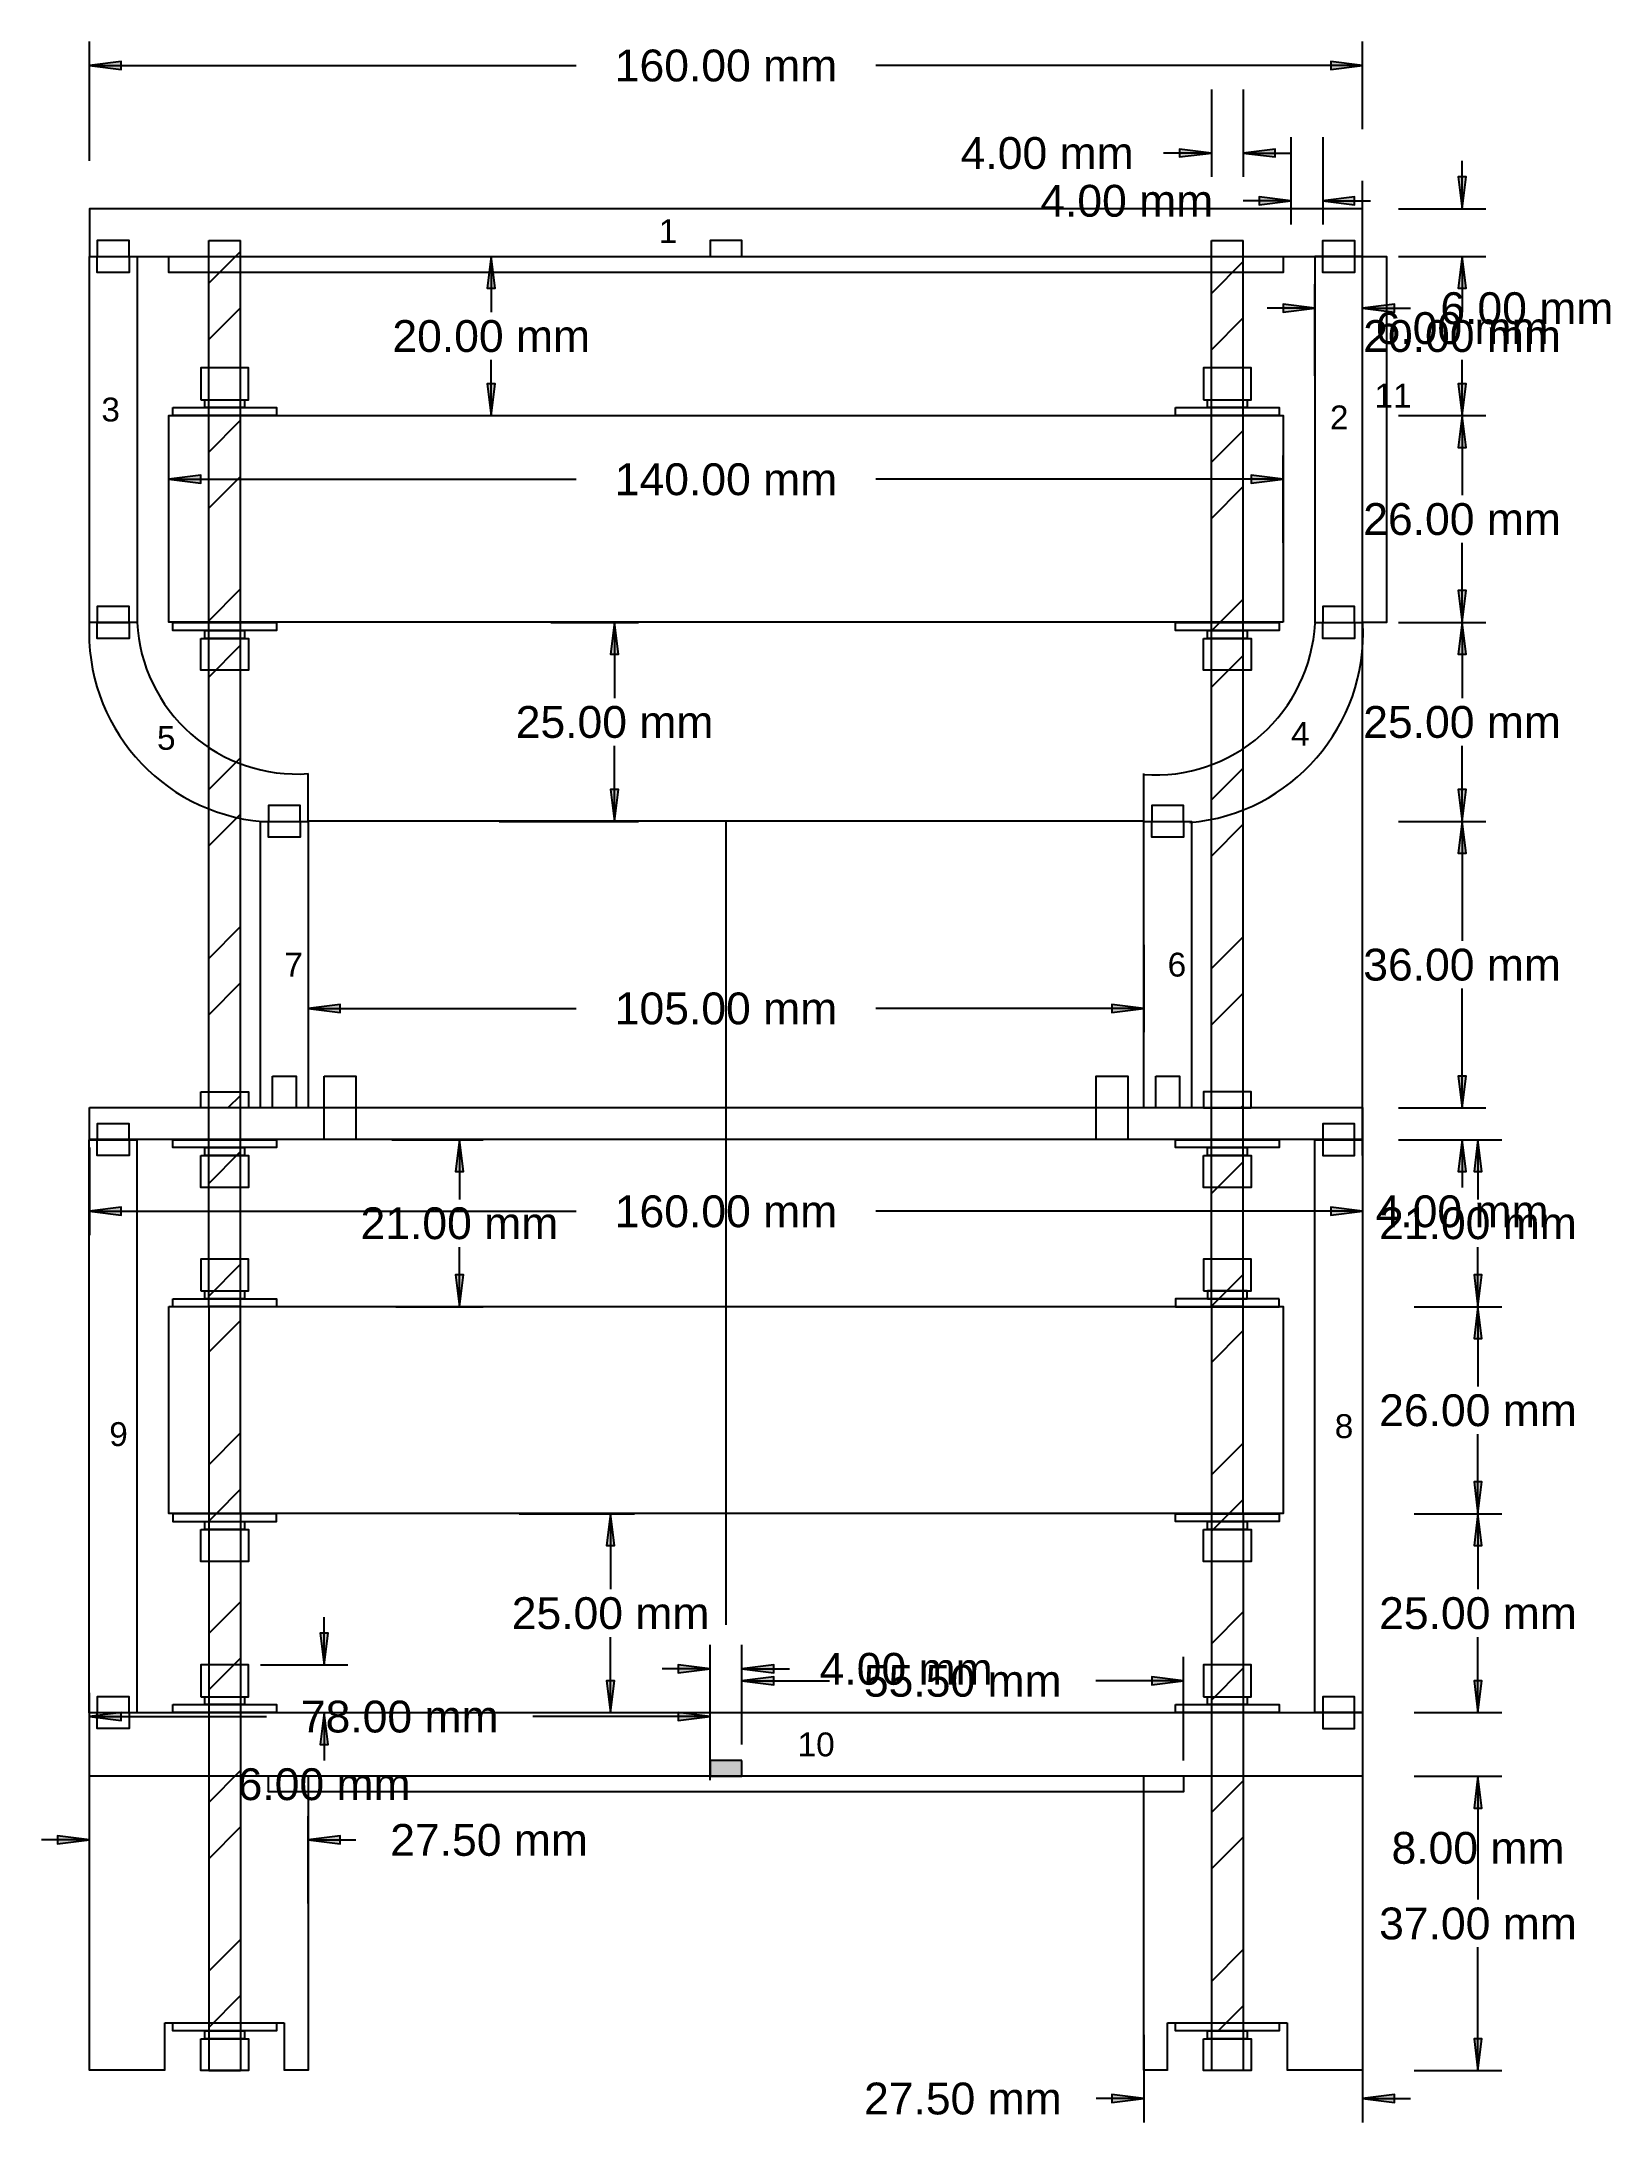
# Model space of a CAD drawing. Extents: x 23 to 221, y 26 to 287.
import ezdxf
from ezdxf.enums import TextEntityAlignment as Align

# ---------------------------------------------------------------- set-up
doc = ezdxf.new("R2010")
doc.units = 0
for name, color, linetype in [('BEMASSUNG-HILFSLINIEN', 14, 'Continuous'), ('DURCKSTÜCK', 134, 'Continuous'), ('DUSTFILTER', 7, 'Continuous'), ('FAN140X140', 7, 'Continuous'), ('GEHÄUSE', 7, 'Continuous'), ('GEWINDESTANGEN', 7, 'Continuous'), ('GLASFASERPLATTEG10FR4', 54, 'Continuous'), ('MAGNETE', 6, 'Continuous'), ('MAINBOARDMITKÜHLER', 5, 'Continuous'), ('STARWARSGALAXIESLOGO', 2, 'Continuous'), ('VERSCHRAUBUNG', 8, 'Continuous')]:
    doc.layers.add(name, color=color, linetype=linetype)
doc.styles.add('ARIAL', font='arial.ttf')

# ---------------------------------------------------------------- blocks, each defined once
blk = doc.blocks.new('LONGARROW')
at = {"layer": 'BEMASSUNG-HILFSLINIEN', "linetype": 'Continuous'}
blk.add_hatch(color=0, dxfattribs=at).paths.add_polyline_path([(0, 0), (50.8, -6.35), (50.8, 6.35)])
at = {"layer": 'BEMASSUNG-HILFSLINIEN', "color": 0, "linetype": 'Continuous'}
blk.add_lwpolyline([(0, 0), (50.8, -6.35), (50.8, 6.35)], close=True, dxfattribs=at)

msp = doc.modelspace()

# ---------------------------------------------------------------- hatches: boundary and pattern name
at = {"layer": 'MAGNETE', "linetype": 'Continuous'}
msp.add_hatch(color=221, dxfattribs=at).paths.add_polyline_path([(111.5, 69.06), (111.5, 71), (107.5, 71), (107.5, 69.06)])

# ---------------------------------------------------------------- linework, layer by layer
at = {"layer": 'BEMASSUNG-HILFSLINIEN', "color": 14, "linetype": 'Continuous'}
for p, q in [((29.5, 272), (29.5, 287)), ((189.5, 276), (189.5, 287)), ((29.5, 284), (90.68, 284)), ((189.5, 284), (128.32, 284)), ((170.5, 281), (170.5, 270)), ((174.5, 281), (174.5, 270)), ((180.5, 275), (180.5, 264)), ((184.5, 275), (184.5, 264)), ((170.5, 273), (164.5, 273)), ((174.5, 273), (180.5, 273)), ((202, 266), (202, 272)), ((180.5, 267), (174.5, 267)), ((184.5, 267), (190.5, 267)), ((194, 266), (205, 266)), ((72, 260), (83, 260)), ((80, 260), (80, 253)), ((194, 260), (205, 260)), ((194, 260), (205, 260)), ((202, 260), (202, 254)), ((202, 260), (202, 253)), ((183.5, 245), (183.5, 256.5)), ((189.5, 245.5), (189.5, 256.5)), ((183.5, 253.5), (177.5, 253.5)), ((189.5, 253.5), (195.5, 253.5)), ((80, 240), (80, 247)), ((202, 240), (202, 247)), ((70.5, 240), (83, 240)), ((194, 240), (205, 240)), ((194, 240), (205, 240)), ((202, 240), (202, 230)), ((39.5, 222), (39.5, 235)), ((179.5, 224), (179.5, 235)), ((39.5, 232), (90.68, 232)), ((179.5, 232), (128.32, 232)), ((202, 214), (202, 224)), ((87.5, 214), (98.5, 214)), ((95.5, 214), (95.5, 204.5)), ((194, 214), (205, 214)), ((194, 214), (205, 214)), ((202, 214), (202, 204.5)), ((95.5, 189), (95.5, 198.5)), ((202, 189), (202, 198.5)), ((81, 189), (98.5, 189)), ((109.5, 189.03), (109.5, 88.03)), ((194, 189), (205, 189)), ((194, 189), (205, 189)), ((202, 189), (202, 174)), ((57, 176), (57, 162.5)), ((162, 173.5), (162, 162.5)), ((202, 153), (202, 168)), ((57, 165.5), (90.68, 165.5)), ((162, 165.5), (128.32, 165.5)), ((202, 153), (202, 159)), ((194, 153), (205, 153)), ((194, 153), (205, 153)), ((29.5, 148), (29.5, 137)), ((67.5, 149), (79, 149)), ((76, 149), (76, 141.5)), ((189.5, 148), (189.5, 137)), ((194, 149), (205, 149)), ((196, 149), (207, 149)), ((202, 149), (202, 143)), ((204, 149), (204, 141.5)), ((29.5, 140), (90.68, 140)), ((189.5, 140), (128.32, 140)), ((76, 128), (76, 135.5)), ((204, 128), (204, 135.5)), ((68, 128), (79, 128)), ((196, 128), (207, 128)), ((196, 128), (207, 128)), ((204, 128), (204, 118)), ((204, 102), (204, 112)), ((83.5, 102), (98, 102)), ((95, 102), (95, 92.5)), ((196, 102), (207, 102)), ((196, 102), (207, 102)), ((204, 102), (204, 92.5)), ((59, 83), (59, 89)), ((95, 77), (95, 86.5)), ((204, 77), (204, 86.5)), ((107.5, 74.5), (107.5, 85.5)), ((111.5, 73), (111.5, 85.5)), ((111.5, 73), (111.5, 84)), ((167, 71), (167, 84)), ((51, 83), (62, 83)), ((107.5, 82.5), (101.5, 82.5)), ((111.5, 82.5), (117.5, 82.5)), ((204, 77), (204, 83)), ((29.5, 63), (29.5, 79.5)), ((107.5, 68.5), (107.5, 79.5)), ((111.5, 81), (122.52, 81)), ((167, 81), (155.98, 81)), ((29.5, 76.5), (51.77, 76.5)), ((51, 77), (62, 77)), ((59, 77), (59, 71)), ((107.5, 76.5), (85.23, 76.5)), ((87, 77), (98, 77)), ((196, 77), (207, 77)), ((196, 77), (207, 77)), ((196, 69), (207, 69)), ((196, 69), (207, 69)), ((204, 69), (204, 63)), ((204, 69), (204, 53.5)), ((29.5, 53), (29.5, 64)), ((57, 53), (57, 64)), ((29.5, 61), (23.5, 61)), ((57, 61), (63, 61)), ((204, 32), (204, 47.5)), ((162, 36.5), (162, 25.5)), ((189.5, 36.5), (189.5, 25.5)), ((196, 32), (207, 32)), ((162, 28.5), (156, 28.5)), ((189.5, 28.5), (195.5, 28.5))]:
    msp.add_line(p, q, dxfattribs=at)
at = {"layer": 'BEMASSUNG-HILFSLINIEN', "color": 7, "linetype": 'Continuous'}
for p, q in [((189.5, 229.5), (189.5, 269.5)), ((189.5, 147), (189.5, 231)), ((39, 32), (39, 38)), ((39, 38), (54, 38)), ((54, 38), (54, 32)), ((165, 32), (165, 38)), ((165, 38), (180, 38)), ((180, 38), (180, 32))]:
    msp.add_line(p, q, dxfattribs=at)
msp.add_lwpolyline([(189.5, 260), (183.5, 260), (183.5, 214), (189.5, 214)], close=True, dxfattribs=at)
at = {"layer": 'DUSTFILTER', "color": 4, "linetype": 'Continuous'}
for points in [[(39.5, 260), (179.5, 260), (179.5, 258), (39.5, 258)], [(52, 69.06), (167, 69.06), (167, 67.06), (52, 67.06)]]:
    msp.add_lwpolyline(points, close=True, dxfattribs=at)
at = {"layer": 'FAN140X140', "color": 7, "linetype": 'Continuous'}
msp.add_lwpolyline([(29.5, 260), (189.5, 260), (189.5, 266), (29.5, 266), (29.5, 260)], dxfattribs=at)
at = {"layer": 'FAN140X140', "color": 1, "linetype": 'Continuous'}
for points in [[(179.5, 214.03), (39.5, 214.03), (39.5, 240.03), (179.5, 240.03)], [(39.5, 128.03), (179.5, 128.03), (179.5, 102.03), (39.5, 102.03)]]:
    msp.add_lwpolyline(points, close=True, dxfattribs=at)
at = {"layer": 'GEHÄUSE', "color": 7, "linetype": 'Continuous'}
for p, q in [((57.01, 189), (57, 195)), ((162, 189), (162, 195)), ((170.5, 142.22), (174.5, 146.22)), ((170.5, 142.22), (174.5, 146.22)), ((170.5, 128.07), (174.5, 132.07)), ((170.5, 128.07), (174.5, 132.07))]:
    msp.add_line(p, q, dxfattribs=at)
for points in [[(29.5, 260), (35.5, 260), (35.5, 214), (29.5, 214)], [(51, 189), (57, 189), (57, 153), (51, 153)], [(162, 189), (168, 189), (168, 153), (162, 153)], [(52.5, 157), (55.5, 157), (55.5, 153), (52.5, 153)], [(163.5, 157), (166.5, 157), (166.5, 153), (163.5, 153)], [(29.48, 148.97), (35.48, 148.97), (35.48, 76.97), (29.48, 76.97)], [(189.5, 77), (183.5, 77), (183.5, 149), (189.5, 149)], [(111.5, 71), (107.5, 71), (107.5, 69), (111.5, 69)]]:
    msp.add_lwpolyline(points, close=True, dxfattribs=at)
for points in [[(29.5, 77), (189.5, 77), (189.5, 69), (29.5, 69), (29.5, 77)], [(39, 32.06), (29.5, 32.06), (29.5, 69.06), (57, 69.06), (57, 32.06), (54, 32.06)], [(165, 32.06), (162, 32.06), (162, 69.06), (189.5, 69.06), (189.5, 32.06), (180, 32.06)]]:
    msp.add_lwpolyline(points, dxfattribs=at)
for centre, radius, start, end in [((53.34, 212.76), 23.88, 177.0263, 264.9435), ((55.58, 215.06), 20.11, 183.0289, 274.0357), ((163.44, 214.94), 20.11, 265.9643, 356.9711), ((165.68, 212.64), 23.88, 275.0565, 2.9737)]:
    msp.add_arc(centre, radius, start, end, dxfattribs=at)
at = {"layer": 'GEWINDESTANGEN', "color": 3, "linetype": 'Continuous'}
for p, q in [((44.5, 128.03), (44.5, 262)), ((44.5, 262), (48.5, 262)), ((48.5, 128.03), (48.5, 262)), ((170.5, 128.03), (170.5, 262)), ((170.5, 262), (174.5, 262)), ((174.5, 127.53), (174.5, 262)), ((44.5, 256.63), (48.5, 260.63)), ((170.5, 255.35), (174.5, 259.35)), ((44.5, 249.56), (48.5, 253.56)), ((170.5, 248.28), (174.5, 252.28)), ((44.5, 235.42), (48.5, 239.42)), ((170.5, 234.14), (174.5, 238.14)), ((44.5, 228.35), (48.5, 232.35)), ((170.5, 227.07), (174.5, 231.07)), ((44.5, 214.21), (48.5, 218.21)), ((171.6, 214.03), (174.5, 216.93)), ((170.5, 212.93), (171.6, 214.03)), ((44.5, 207.14), (48.5, 211.14)), ((170.5, 205.86), (174.5, 209.86)), ((44.5, 192.99), (48.5, 196.99)), ((170.5, 191.71), (174.5, 195.71)), ((44.5, 185.92), (48.5, 189.92)), ((170.5, 184.64), (174.5, 188.64)), ((44.5, 171.78), (48.5, 175.78)), ((170.5, 170.5), (174.5, 174.5)), ((44.5, 164.71), (48.5, 168.71)), ((170.5, 163.43), (174.5, 167.43)), ((46.96, 153.03), (48.5, 154.57)), ((174.24, 153.03), (174.5, 153.29)), ((44.5, 143.5), (48.5, 147.5)), ((170.5, 142.22), (174.5, 146.22)), ((44.5, 129.35), (48.5, 133.35)), ((170.5, 128.07), (174.5, 132.07)), ((44.5, 122.28), (48.5, 126.28)), ((170.5, 121), (174.5, 125)), ((44.5, 108.14), (48.5, 112.14)), ((170.5, 106.86), (174.5, 110.86)), ((45.46, 102.03), (48.5, 105.07)), ((44.5, 102.03), (44.5, 32)), ((44.5, 101.07), (45.46, 102.03)), ((48.5, 102.03), (48.5, 32)), ((170.5, 102.03), (170.5, 32)), ((170.5, 99.79), (172.74, 102.03)), ((172.74, 102.03), (174.5, 103.79)), ((174.5, 102.03), (174.5, 32)), ((44.5, 86.93), (48.5, 90.93)), ((170.5, 85.65), (174.5, 89.65)), ((44.5, 79.86), (48.5, 83.86)), ((170.5, 78.58), (174.5, 82.58)), ((44.5, 65.71), (48.5, 69.71)), ((170.5, 64.44), (174.5, 68.44)), ((44.5, 58.64), (48.5, 62.64)), ((170.5, 57.36), (174.5, 61.36)), ((44.5, 44.5), (48.5, 48.5)), ((170.5, 43.22), (174.5, 47.22)), ((44.5, 37.43), (48.5, 41.43)), ((171.35, 37), (174.5, 40.15)), ((44.5, 37), (48.5, 37)), ((44.5, 32), (48.5, 32))]:
    msp.add_line(p, q, dxfattribs=at)
for points in [[(44.5, 102.03), (48.5, 102.03), (48.5, 128.03), (44.5, 128.03)], [(174.5, 128.03), (170.5, 128.03), (170.5, 102.03), (174.5, 102.03)]]:
    msp.add_lwpolyline(points, close=True, dxfattribs=at)
at = {"layer": 'GLASFASERPLATTEG10FR4', "color": 54, "linetype": 'Continuous'}
msp.add_lwpolyline([(29.5, 153.03), (189.5, 153.03), (189.5, 149.03), (29.5, 149.03)], close=True, dxfattribs=at)
at = {"layer": 'MAGNETE', "color": 6, "linetype": 'Continuous'}
for points in [[(30.5, 260), (34.5, 260), (34.5, 262), (30.5, 262)], [(107.5, 260), (111.5, 260), (111.5, 262), (107.5, 262)], [(188.5, 260), (184.5, 260), (184.5, 262), (188.5, 262)], [(30.5, 260), (34.5, 260), (34.5, 258), (30.5, 258)], [(184.5, 260), (188.5, 260), (188.5, 258), (184.5, 258)], [(30.5, 214), (34.5, 214), (34.5, 216), (30.5, 216)], [(184.5, 214), (188.5, 214), (188.5, 216), (184.5, 216)], [(30.5, 214), (34.5, 214), (34.5, 212), (30.5, 212)], [(184.5, 214), (188.5, 214), (188.5, 212), (184.5, 212)], [(52, 189), (56, 189), (56, 191), (52, 191)], [(163, 189), (167, 189), (167, 191), (163, 191)], [(52, 189), (56, 189), (56, 187), (52, 187)], [(163, 189), (167, 189), (167, 187), (163, 187)], [(30.5, 149), (34.5, 149), (34.5, 151), (30.5, 151)], [(184.5, 149), (188.5, 149), (188.5, 151), (184.5, 151)], [(30.5, 149), (34.5, 149), (34.5, 147), (30.5, 147)], [(188.5, 149), (184.5, 149), (184.5, 147), (188.5, 147)], [(30.5, 77), (34.5, 77), (34.5, 79), (30.5, 79)], [(184.5, 77), (188.5, 77), (188.5, 79), (184.5, 79)], [(30.5, 77), (34.5, 77), (34.5, 75), (30.5, 75)], [(188.5, 77), (184.5, 77), (184.5, 75), (188.5, 75)]]:
    msp.add_lwpolyline(points, close=True, dxfattribs=at)
at = {"layer": 'MAINBOARDMITKÜHLER', "color": 5, "linetype": 'Continuous'}
msp.add_lwpolyline([(57, 153.03), (162, 153.03), (162, 189.03), (57, 189.03)], close=True, dxfattribs=at)
at = {"layer": 'STARWARSGALAXIESLOGO', "color": 2, "linetype": 'Continuous'}
msp.add_lwpolyline([(189.5, 260), (192.5, 260), (192.5, 214), (189.5, 214)], close=True, dxfattribs=at)
at = {"layer": 'VERSCHRAUBUNG', "color": 8, "linetype": 'Continuous'}
for points in [[(43.5, 242), (49.5, 242), (49.5, 246), (43.5, 246)], [(169.5, 242), (175.5, 242), (175.5, 246), (169.5, 246)], [(40, 241), (53, 241), (53, 240), (40, 240)], [(44, 242), (49, 242), (49, 241), (44, 241)], [(166, 241), (179, 241), (179, 240), (166, 240)], [(170, 242), (175, 242), (175, 241), (170, 241)], [(40, 214), (53, 214), (53, 213), (40, 213)], [(43.5, 212), (49.5, 212), (49.5, 208), (43.5, 208)], [(44, 213), (49, 213), (49, 212), (44, 212)], [(166, 214), (179, 214), (179, 213), (166, 213)], [(169.5, 212), (175.5, 212), (175.5, 208), (169.5, 208)], [(170, 213), (175, 213), (175, 212), (170, 212)], [(59, 157), (63, 157), (63, 149.03), (59, 149.03)], [(43.5, 155), (49.5, 155), (49.5, 153), (43.5, 153)], [(169.5, 153), (175.5, 153), (175.5, 155), (169.5, 155)], [(40, 149), (53, 149), (53, 148), (40, 148)], [(43.5, 147), (49.5, 147), (49.5, 143), (43.5, 143)], [(44, 148), (49, 148), (49, 147), (44, 147)], [(166, 149), (179, 149), (179, 148), (166, 148)], [(169.5, 147), (175.5, 147), (175.5, 143), (169.5, 143)], [(170, 148), (175, 148), (175, 147), (170, 147)], [(43.5, 130), (49.5, 130), (49.5, 134), (43.5, 134)], [(169.5, 130), (175.5, 130), (175.5, 134), (169.5, 134)], [(40, 129), (53, 129), (53, 128), (40, 128)], [(44, 130), (49, 130), (49, 129), (44, 129)], [(179, 129), (166, 129), (166, 128), (179, 128)], [(170, 129), (175, 129), (175, 130), (170, 130)], [(53, 102), (40, 102), (40, 101), (53, 101)], [(166, 102), (179, 102), (179, 101), (166, 101)], [(43.5, 100), (49.5, 100), (49.5, 96), (43.5, 96)], [(44, 101), (49, 101), (49, 100), (44, 100)], [(169.5, 100), (175.5, 100), (175.5, 96), (169.5, 96)], [(170, 101), (175, 101), (175, 100), (170, 100)], [(43.5, 79), (49.5, 79), (49.5, 83), (43.5, 83)], [(169.5, 79), (175.5, 79), (175.5, 83), (169.5, 83)], [(44, 79), (49, 79), (49, 78), (44, 78)], [(170, 79), (175, 79), (175, 78), (170, 78)], [(40, 78), (53, 78), (53, 77), (40, 77)], [(166, 78), (179, 78), (179, 77), (166, 77)], [(40, 38), (53, 38), (53, 37), (40, 37)], [(44, 37), (49, 37), (49, 36), (44, 36)], [(166, 38), (179, 38), (179, 37), (166, 37)], [(170, 37), (175, 37), (175, 36), (170, 36)], [(43.5, 36), (49.5, 36), (49.5, 32), (43.5, 32)], [(169.5, 36), (175.5, 36), (175.5, 32), (169.5, 32)]]:
    msp.add_lwpolyline(points, close=True, dxfattribs=at)
msp.add_lwpolyline([(160, 149.03), (156, 149.03), (156, 157), (160, 157), (160, 149.03)], dxfattribs=at)

# ---------------------------------------------------------------- block references
at = {"layer": 'BEMASSUNG-HILFSLINIEN', "color": 14, "linetype": 'Continuous', "xscale": 0.078740157480315, "yscale": 0.078740157480315}
for p in [(29.5, 284), (174.5, 273), (184.5, 267), (189.5, 253.5), (39.5, 232), (57, 165.5), (29.5, 140), (111.5, 82.5), (111.5, 81), (29.5, 76.5), (57, 61), (189.5, 28.5)]:
    msp.add_blockref('LONGARROW', p, dxfattribs=at)
for p, rotation in [((189.5, 284), 180), ((170.5, 273), 180), ((202, 266), 90.00000000000007), ((180.5, 267), 180), ((80, 260), 270), ((202, 260), 270), ((202, 260), 270), ((183.5, 253.5), 180), ((80, 240), 90.00000000000006), ((202, 240), 90.00000000000006), ((202, 240), 270), ((179.5, 232), 180), ((202, 214), 90.00000000000006), ((95.5, 214), 270), ((202, 214), 270), ((95.5, 189), 90.00000000000006), ((202, 189), 90.00000000000006), ((202, 189), 270), ((162, 165.5), 180), ((202, 153), 90.00000000000006), ((202, 153), 90.00000000000007), ((76, 149), 270), ((202, 149), 270), ((204, 149), 270), ((189.5, 140), 180), ((76, 128), 90.00000000000006), ((204, 128), 90.00000000000006), ((204, 128), 270), ((204, 102), 90.00000000000006), ((95, 102), 270), ((204, 102), 270), ((59, 83), 90.00000000000007), ((107.5, 82.5), 180), ((167, 81), 180), ((95, 77), 90.00000000000006), ((204, 77), 90.00000000000006), ((204, 77), 90.00000000000007), ((59, 77), 270), ((107.5, 76.5), 180), ((204, 69), 270), ((204, 69), 270), ((29.5, 61), 180), ((204, 32), 90.00000000000006), ((162, 28.5), 180)]:
    msp.add_blockref('LONGARROW', p, dxfattribs=dict(at, rotation=rotation))

# ---------------------------------------------------------------- texts
at = {"layer": 'BEMASSUNG-HILFSLINIEN', "color": 14, "linetype": 'Continuous', "style": 'ARIAL'}
for s, p in [('160.00 mm', (109.5, 284)), ('4.00 mm', (149.86, 273)), ('4.00 mm', (159.86, 267)), ('6.00 mm', (210.14, 253.5)), ('20.00 mm', (80, 250)), ('20.00 mm', (202, 250)), ('6.00 mm', (202, 251)), ('140.00 mm', (109.5, 232)), ('26.00 mm', (202, 227)), ('25.00 mm', (95.5, 201.5)), ('25.00 mm', (202, 201.5)), ('36.00 mm', (202, 171)), ('105.00 mm', (109.5, 165.5)), ('160.00 mm', (109.5, 140)), ('4.00 mm', (202, 140)), ('21.00 mm', (76, 138.5)), ('21.00 mm', (204, 138.5)), ('26.00 mm', (204, 115)), ('25.00 mm', (95, 89.5)), ('25.00 mm', (204, 89.5)), ('4.00 mm', (132.14, 82.5)), ('55.50 mm', (139.25, 81)), ('78.00 mm', (68.5, 76.5)), ('6.00 mm', (59, 68)), ('27.50 mm', (79.73, 61)), ('8.00 mm', (204, 60)), ('37.00 mm', (204, 50.5)), ('27.50 mm', (139.27, 28.5))]:
    msp.add_text(s, height=4, dxfattribs=at).set_placement(p, align=Align.MIDDLE_CENTER)
at = {"layer": 'DURCKSTÜCK', "color": 134, "linetype": 'Continuous', "style": 'ARIAL'}
for s, p in [('1', (101.05, 261.68)), ('11', (191, 241)), ('3', (31.01, 239.26)), ('2', (185.39, 238.27)), ('4', (180.5, 198.5)), ('5', (38, 198)), ('7', (54, 169.5)), ('6', (165, 169.5)), ('9', (32, 110.5)), ('8', (186, 111.5)), ('10', (118.5, 71.5))]:
    msp.add_text(s, height=3, dxfattribs=at).set_placement(p)

doc.saveas('drawing.dxf')
